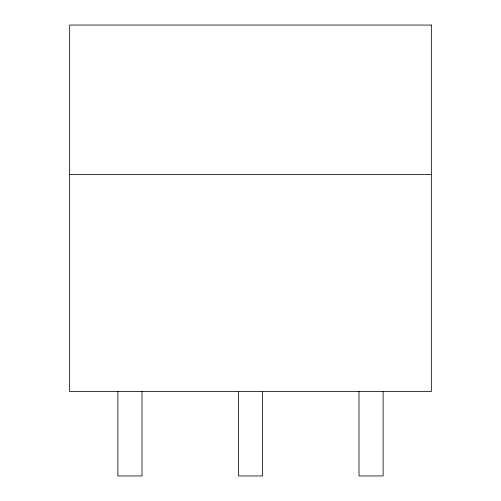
<?xml version="1.0" encoding="UTF-8"?>
<svg xmlns="http://www.w3.org/2000/svg" width="501" height="501" viewBox="0 0 501 501"><rect width="100%" height="100%" fill="white"/><g stroke="black" fill="none" stroke-linecap="round" stroke-linejoin="round"><path stroke-width="0.75" d="M69.658 174.548L431.342 174.548M383.115 391.557L383.115 475.95L359.004 475.95L359.004 391.557M262.555 391.557L262.555 475.95L238.445 475.95L238.445 391.557M141.996 391.557L141.996 475.95L117.885 475.95L117.885 391.557M431.342 25.05L69.658 25.05L69.658 391.557L431.342 391.557L431.342 25.05"/></g></svg>
